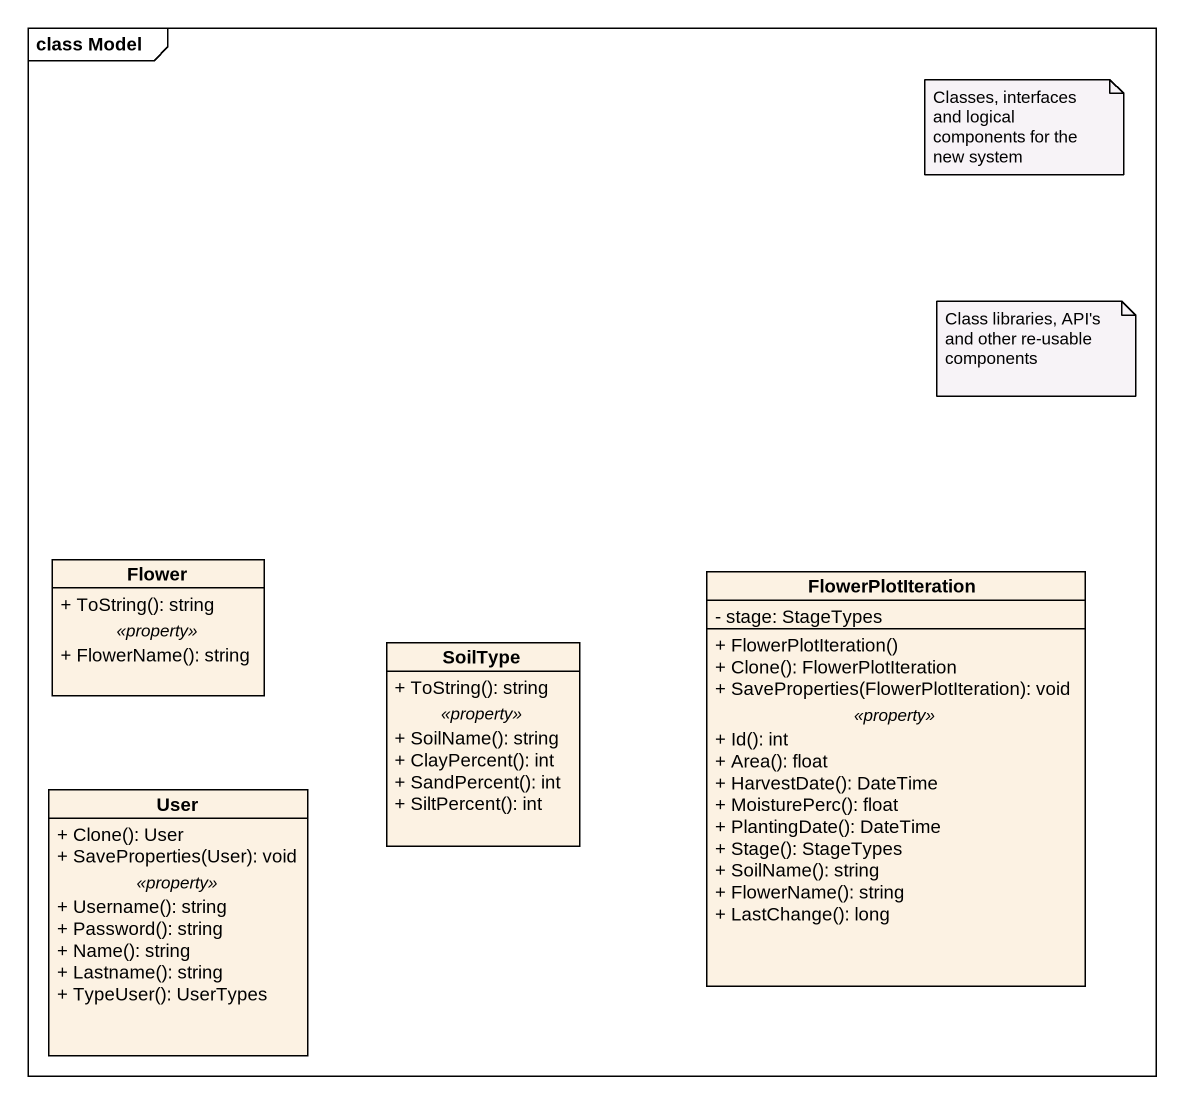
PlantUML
@startuml
mainframe class Model
hide circle
hide empty members
skinparam classAttributeIconSize 0
class Flower {
  + ToString(): string
  .. <<property>> ..
  + FlowerName(): string
}
class FlowerPlotIteration {
  - stage: StageTypes
  --
  + FlowerPlotIteration()
  + Clone(): FlowerPlotIteration
  + SaveProperties(FlowerPlotIteration): void
  .. <<property>> ..
  + Id(): int
  + Area(): float
  + HarvestDate(): DateTime
  + MoisturePerc(): float
  + PlantingDate(): DateTime
  + Stage(): StageTypes
  + SoilName(): string
  + FlowerName(): string
  + LastChange(): long
}
class SoilType {
  + ToString(): string
  .. <<property>> ..
  + SoilName(): string
  + ClayPercent(): int
  + SandPercent(): int
  + SiltPercent(): int
}
class User {
  + Clone(): User
  + SaveProperties(User): void
  .. <<property>> ..
  + Username(): string
  + Password(): string
  + Name(): string
  + Lastname(): string
  + TypeUser(): UserTypes
}
note as N1
  Classes, interfaces and logical components for the new system
end note
note as N2
  Class libraries, API's and other re-usable components
end note
@enduml
